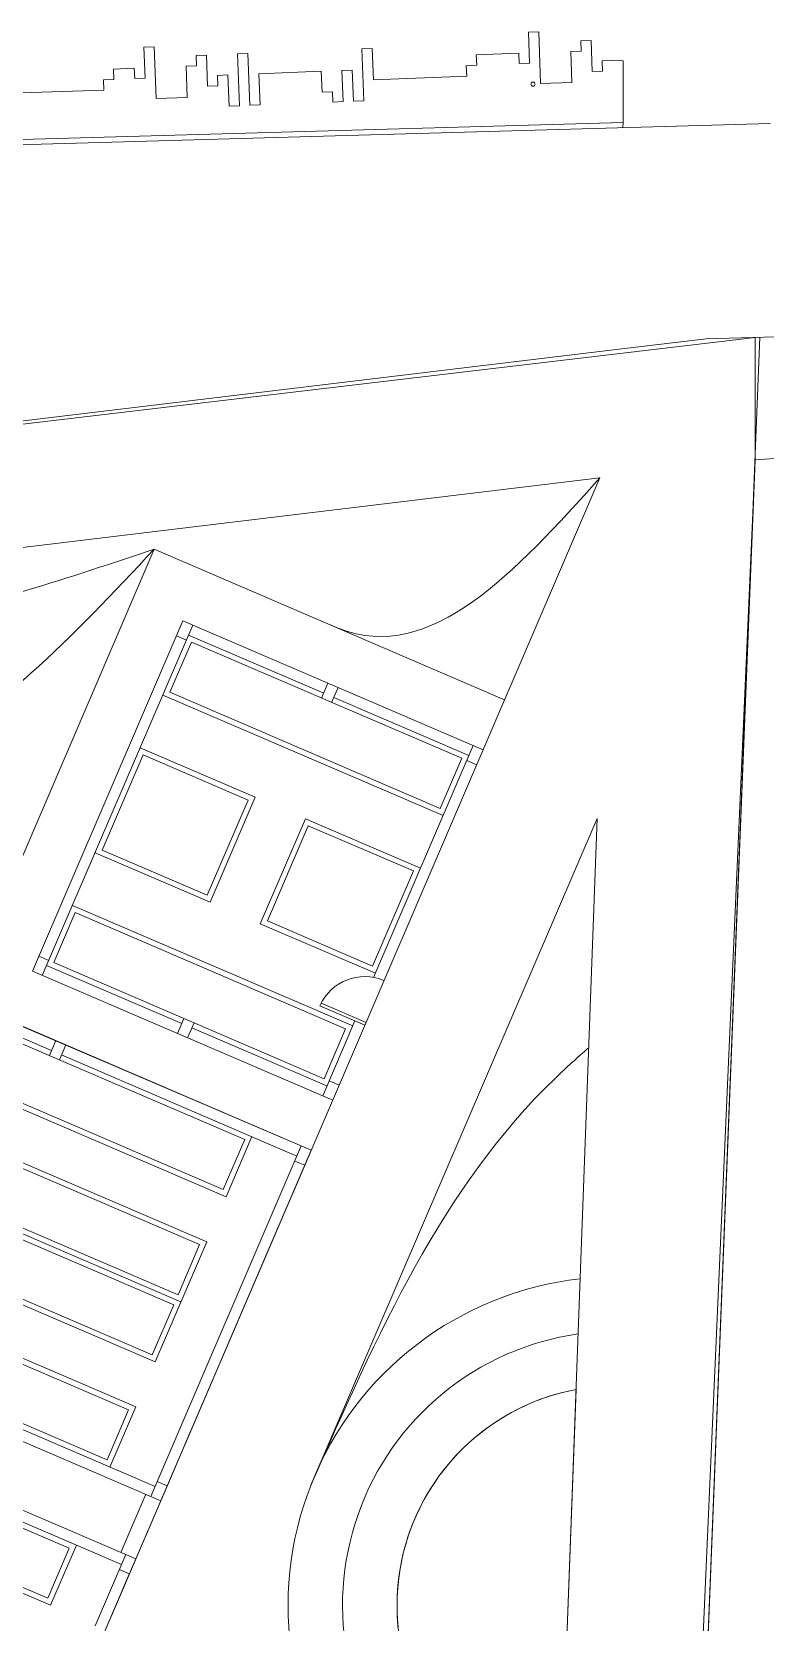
# Model space of a CAD drawing. Header units: metres. Extents: x -48 to 2360, y -1392 to 453.
# Drawn here: x 723.25 to 736.71, y -960.69 to -931.5 of the extents above; entities that cross this region are included whole.
import ezdxf

# ---------------------------------------------------------------- set-up
doc = ezdxf.new("R2010")
doc.units = ezdxf.units.M
doc.layers.add('JARDINERAS', color=93, linetype='Continuous', lineweight=5, transparency=0.4)
doc.layers.add('MUEBLES', color=223, linetype='Continuous', lineweight=5, transparency=0.3)
doc.layers.add('TODO', color=210, linetype='Continuous', lineweight=5)

msp = doc.modelspace()

# ---------------------------------------------------------------- linework, layer by layer
at = {"layer": 'JARDINERAS', "transparency": 33554687}
for p, q in [((732.185, -931.895), (731.403, -931.925)), ((734.098, -932.035), (733.904, -932.027)), ((734.098, -933.168), (734.098, -932.035)), ((733.621, -945.938), (728.367, -958.174))]:
    msp.add_line(p, q, dxfattribs=at)
at = {"layer": 'JARDINERAS', "transparency": 33554687, "flags": 128}
for points in [[(732.552, -931.501), (732.362, -931.508)], [(732.362, -931.508), (732.381, -932.078)], [(732.584, -932.453), (732.552, -931.501)], [(733.51, -931.66), (733.32, -931.666)], [(733.32, -931.666), (733.326, -931.856)], [(733.529, -932.231), (733.51, -931.66)], [(725.491, -931.775), (725.3, -931.782)], [(725.3, -931.782), (725.323, -932.353)], [(725.528, -932.726), (725.491, -931.775)], [(726.449, -931.928), (726.259, -931.935)], [(726.259, -931.935), (726.267, -932.125)], [(726.472, -932.498), (726.449, -931.928)], [(727.21, -931.898), (727.02, -931.905)], [(727.02, -931.905), (727.057, -932.857)], [(727.247, -932.849), (727.21, -931.898)], [(729.493, -931.809), (729.303, -931.816)], [(729.303, -931.816), (729.34, -932.768)], [(729.516, -932.38), (729.493, -931.809)], [(731.403, -931.925), (731.411, -932.115)], [(732.191, -932.085), (732.185, -931.895)], [(733.326, -931.856), (733.136, -931.863)], [(733.136, -931.863), (733.155, -932.434)], [(725.125, -932.17), (724.745, -932.184)], [(724.745, -932.184), (724.751, -932.374)], [(725.133, -932.36), (725.125, -932.17)], [(726.267, -932.125), (726.076, -932.133)], [(726.076, -932.133), (726.099, -932.704)], [(728.557, -932.226), (727.415, -932.271)], [(727.415, -932.271), (727.438, -932.842)], [(728.572, -932.607), (728.557, -932.226)], [(729.128, -932.204), (728.937, -932.212)], [(728.937, -932.212), (728.96, -932.782)], [(729.15, -932.775), (729.128, -932.204)], [(731.411, -932.115), (731.22, -932.123)], [(731.22, -932.123), (731.228, -932.313)], [(732.381, -932.078), (732.191, -932.085)], [(733.72, -932.224), (733.529, -932.231)], [(733.904, -932.027), (733.713, -932.034)], [(733.713, -932.034), (733.72, -932.224)], [(724.567, -932.571), (722.855, -932.628)], [(724.751, -932.374), (724.561, -932.38)], [(724.561, -932.38), (724.567, -932.571)], [(725.323, -932.353), (725.133, -932.36)], [(726.662, -932.491), (726.472, -932.498)], [(726.845, -932.293), (726.654, -932.301)], [(726.654, -932.301), (726.662, -932.491)], [(726.867, -932.864), (726.845, -932.293)], [(731.228, -932.313), (729.516, -932.38)], [(733.155, -932.434), (732.584, -932.453)], [(726.099, -932.704), (725.528, -932.726)], [(727.057, -932.857), (726.867, -932.864)], [(727.438, -932.842), (727.247, -932.849)], [(728.762, -932.6), (728.572, -932.607)], [(728.769, -932.79), (728.762, -932.6)], [(728.96, -932.782), (728.769, -932.79)], [(729.34, -932.768), (729.15, -932.775)]]:
    msp.add_lwpolyline(points, dxfattribs=at)
at = {"layer": 'JARDINERAS', "ltscale": 0.05, "transparency": 33554687}
for points in [[(735.294, -966.271, -1.055423), (733.31, -954.387, -1.055423)], [(735.335, -965.23, -1.06783), (733.273, -955.4, -1.06783)], [(735.378, -964.166, -1.087495), (733.235, -956.419, -1.087495)]]:
    msp.add_lwpolyline(points, format="xyb", dxfattribs=at)
at = {"layer": 'JARDINERAS', "ltscale": 7, "transparency": 33554687}
msp.add_lwpolyline([(732.945, -964.28, -0.79867), (733.235, -956.419)], format="xyb", dxfattribs=at)
at = {"layer": 'JARDINERAS', "transparency": 33554687}
msp.add_ellipse((732.444, -932.462), major_axis=(-0.027, 0.0269), ratio=1, start_param=3.926991, end_param=10.210176, dxfattribs=at)
at = {"layer": 'JARDINERAS', "ltscale": 0.05, "transparency": 33554687}
for points in [[(733.672, -939.689), (728.884, -942.453), (728.708, -942.378)], [(725.492, -940.997), (720.802, -944.905), (709.077, -942.655)], [(725.492, -940.997), (720.799, -942.367), (709.077, -942.655)]]:
    msp.add_spline(points, degree=3, dxfattribs=at)
msp.add_open_spline([(728.367, -958.174), (729.571, -955.439), (730.888, -952.446), (733.26, -950.327), (733.466, -950.147)], degree=3, knots=[0, 0, 0, 0, 8.723273, 9.542205, 9.542205, 9.542205, 9.542205], dxfattribs=at)
at = {"layer": 'MUEBLES', "transparency": 33554687}
for points in [[(725.779, -943.623), (730.741, -945.754), (731.136, -944.835), (726.174, -942.705)], [(725.286, -944.772), (724.536, -946.518), (726.466, -947.346), (727.216, -945.601)], [(728.318, -946.074), (727.569, -947.82), (729.498, -948.648), (730.248, -946.903)], [(723.649, -948.585), (728.611, -950.716), (729.005, -949.797), (724.043, -947.666)], [(721.823, -949.543), (721.428, -950.461), (726.758, -952.75), (727.152, -951.831)], [(720.994, -951.472), (720.6, -952.391), (725.929, -954.68), (726.324, -953.761)], [(720.521, -952.575), (720.126, -953.494), (725.456, -955.782), (725.85, -954.863)], [(719.692, -954.504), (719.298, -955.423), (724.627, -957.712), (725.022, -956.793)], [(718.209, -957.959), (718.603, -957.041), (723.933, -959.329), (723.538, -960.248)]]:
    msp.add_lwpolyline(points, close=True, dxfattribs=at)
for points in [[(725.648, -943.676), (730.794, -945.885)], [(724.405, -946.57), (726.519, -947.478), (727.347, -945.548), (725.234, -944.641)], [(730.379, -946.85), (728.266, -945.943), (727.437, -947.872), (729.551, -948.78)], [(729.136, -949.745), (723.991, -947.535)], [(721.77, -949.411), (721.297, -950.514), (726.81, -952.881), (727.284, -951.779)], [(720.942, -951.341), (719.995, -953.546), (725.508, -955.913), (726.455, -953.708)], [(726.455, -953.708), (720.942, -951.341)], [(720.468, -952.444), (725.982, -954.811)], [(724.68, -957.843), (725.153, -956.74), (719.64, -954.373), (719.166, -955.476)], [(724.064, -959.277), (723.591, -960.379), (718.077, -958.012), (718.551, -956.909)]]:
    msp.add_lwpolyline(points, dxfattribs=at)
at = {"layer": 'TODO', "transparency": 33554687}
for p, q in [((773.78, -935.954), (735.624, -937.138)), ((735.624, -937.138), (733.921, -937.339)), ((733.921, -937.339), (691.011, -942.496)), ((758.702, -937.911), (736.519, -939.354)), ((733.673, -939.688), (721.831, -967.264)), ((726.017, -942.311), (723.255, -948.743)), ((729.518, -948.856), (731.346, -944.599)), ((733.621, -945.938), (732.945, -964.28)), ((729.36, -949.73), (728.533, -949.375)), ((729.38, -949.685), (728.553, -949.329)), ((729.176, -949.652), (728.584, -951.031)), ((728.19, -951.95), (725.428, -958.382)), ((725.771, -958.094), (726.163, -957.174)), ((725.611, -958.461), (725.771, -958.094)), ((724.97, -959.448), (724.409, -960.755)), ((725.154, -959.527), (724.997, -959.895)), ((724.997, -959.895), (724.601, -960.813))]:
    msp.add_line(p, q, dxfattribs=at)
at = {"layer": 'TODO', "ltscale": 0.05, "transparency": 33554687}
for p, q in [((725.492, -940.997), (722.336, -948.348)), ((731.924, -943.759), (725.492, -940.997))]:
    msp.add_line(p, q, dxfattribs=at)
at = {"layer": 'TODO', "ltscale": 7, "transparency": 33554687}
for p, q in [((733.235, -956.419), (732.945, -964.28)), ((725.336, -958.343), (724.878, -959.408))]:
    msp.add_line(p, q, dxfattribs=at)
at = {"layer": 'TODO', "transparency": 33554687, "flags": 128}
for points in [[(736.803, -933.187), (697.068, -934.312), (692.272, -934.442)], [(734.093, -933.264), (734.098, -933.168), (697.065, -934.212), (694.82, -934.275)]]:
    msp.add_lwpolyline(points, dxfattribs=at)
at = {"layer": 'TODO', "ltscale": 7, "transparency": 33554687}
msp.add_lwpolyline([(702.871, -1023.561), (691.011, -942.496), (736.519, -937.11), (736.519, -939.363), (735.089, -975.157), (735.247, -993.091), (754.469, -989.947), (761.964, -991.068), (761.101, -1009.361)], close=True, dxfattribs=at)
at = {"layer": 'TODO', "ltscale": 0.05, "transparency": 33554687, "flags": 128}
for points in [[(735.089, -975.157), (736.609, -937.107)], [(733.673, -939.688), (693.708, -944.508)], [(733.672, -939.689), (693.708, -944.508)]]:
    msp.add_lwpolyline(points, dxfattribs=at)
at = {"layer": 'TODO', "ltscale": 0.05, "transparency": 33554687}
msp.add_lwpolyline([(736.519, -939.354), (734.939, -975.155)], dxfattribs=at)
at = {"layer": 'TODO', "transparency": 33554687}
for points in [[(723.438, -948.822), (726.2, -942.389)], [(731.53, -944.678), (726.017, -942.311)], [(725.898, -942.586), (726.082, -942.665)], [(728.602, -943.638), (726.121, -942.573)], [(728.681, -943.455), (728.563, -943.73)], [(728.747, -943.809), (728.865, -943.534)], [(731.267, -944.783), (728.786, -943.717)], [(731.228, -944.875), (731.411, -944.954)], [(728.373, -952.029), (714.59, -946.11), (712.736, -950.429)], [(723.608, -950.2), (719.106, -948.267)], [(723.557, -948.546), (723.373, -948.467)], [(723.255, -948.743), (728.768, -951.11)], [(723.517, -948.638), (725.998, -949.703)], [(726.038, -949.611), (725.919, -949.887)], [(726.103, -949.966), (726.222, -949.69)], [(726.182, -949.782), (728.663, -950.847)], [(723.687, -950.017), (723.569, -950.292)], [(723.752, -950.371), (723.871, -950.095)], [(728.111, -952.134), (723.792, -950.279)], [(728.886, -950.834), (728.702, -950.755)], [(712.4, -951.21), (711.828, -952.543), (725.611, -958.461)], [(728.071, -952.226), (728.255, -952.304)], [(710.818, -954.895), (711.371, -953.608), (725.154, -959.527)], [(721.188, -956.344), (725.507, -958.198)], [(720.572, -957.777), (724.891, -959.632)], [(725.73, -958.185), (725.546, -958.106)], [(725.035, -959.802), (724.852, -959.724)]]:
    msp.add_lwpolyline(points, dxfattribs=at)
at = {"layer": 'TODO', "ltscale": 7, "transparency": 33554687}
msp.add_lwpolyline([(707.531, -944.084), (705.419, -943.184), (700.132, -955.6), (700.476, -956.193), (702.041, -956.859), (701.902, -957.191), (722.391, -965.961), (728.373, -952.029), (707.885, -943.26), (707.531, -944.084)], dxfattribs=at)
at = {"layer": 'TODO', "transparency": 33554687}
msp.add_arc((729.355, -949.742), 0.9, 66.7615, 155.9836, dxfattribs=at)

doc.saveas('drawing.dxf')
